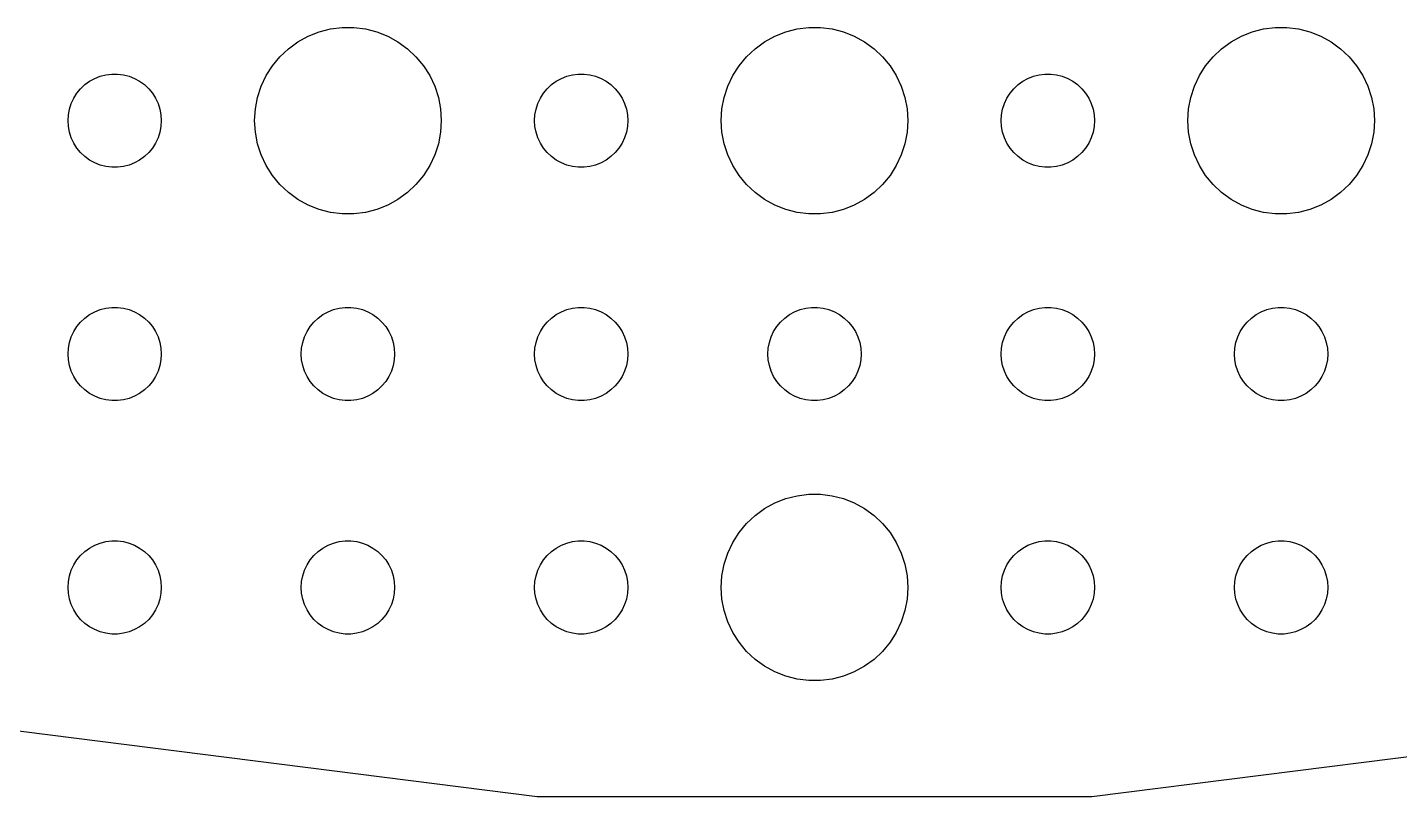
# Model space of a CAD drawing. Header units: metres. Extents: x -142 to 142, y -142 to 142.
# Drawn here: x -25.3 to 18.81, y -141.72 to -117.01 of the extents above; entities that cross this region are included whole.
import ezdxf

# ---------------------------------------------------------------- set-up
doc = ezdxf.new("R2010")
doc.units = ezdxf.units.M

msp = doc.modelspace()

# ---------------------------------------------------------------- linework, layer by layer
for p, q in [((-16.6075, -117.467), (-16.2773, -117.286)), ((-16.2773, -117.286), (-15.927, -117.147)), ((-15.927, -117.147), (-15.5621, -117.053)), ((-15.5621, -117.053), (-15.1884, -117.006)), ((-15.1884, -117.006), (-14.8116, -117.006)), ((-14.8116, -117.006), (-14.4379, -117.053)), ((-14.4379, -117.053), (-14.0729, -117.147)), ((-14.0729, -117.147), (-13.7227, -117.286)), ((-13.7227, -117.286), (-13.3925, -117.467)), ((-1.60747, -117.467), (-1.27733, -117.286)), ((-1.27733, -117.286), (-0.92705, -117.147)), ((-0.92705, -117.147), (-0.56213, -117.053)), ((-0.56213, -117.053), (-0.18837, -117.006)), ((-0.18837, -117.006), (0.18837, -117.006)), ((0.18837, -117.006), (0.56213, -117.053)), ((0.56213, -117.053), (0.92705, -117.147)), ((0.92705, -117.147), (1.27733, -117.286)), ((1.27733, -117.286), (1.60747, -117.467)), ((13.3925, -117.467), (13.7227, -117.286)), ((13.7227, -117.286), (14.0729, -117.147)), ((14.0729, -117.147), (14.4379, -117.053)), ((14.4379, -117.053), (14.8116, -117.006)), ((14.8116, -117.006), (15.1884, -117.006)), ((15.1884, -117.006), (15.5621, -117.053)), ((15.5621, -117.053), (15.927, -117.147)), ((15.927, -117.147), (16.2773, -117.286)), ((16.2773, -117.286), (16.6075, -117.467)), ((-17.1869, -117.946), (-16.9123, -117.688)), ((-16.9123, -117.688), (-16.6075, -117.467)), ((-13.3925, -117.467), (-13.0877, -117.688)), ((-13.0877, -117.688), (-12.8131, -117.946)), ((-2.1869, -117.946), (-1.91226, -117.688)), ((-1.91226, -117.688), (-1.60747, -117.467)), ((1.60747, -117.467), (1.91226, -117.688)), ((1.91226, -117.688), (2.1869, -117.946)), ((12.8131, -117.946), (13.0877, -117.688)), ((13.0877, -117.688), (13.3925, -117.467)), ((16.6075, -117.467), (16.9123, -117.688)), ((16.9123, -117.688), (17.1869, -117.946)), ((-17.427, -118.237), (-17.1869, -117.946)), ((-12.8131, -117.946), (-12.5729, -118.237)), ((-2.42705, -118.237), (-2.1869, -117.946)), ((2.1869, -117.946), (2.42705, -118.237)), ((12.5729, -118.237), (12.8131, -117.946)), ((17.1869, -117.946), (17.427, -118.237)), ((-23.3037, -118.734), (-23.1387, -118.643)), ((-23.1387, -118.643), (-22.9635, -118.573)), ((-22.9635, -118.573), (-22.7811, -118.527)), ((-22.7811, -118.527), (-22.5942, -118.503)), ((-22.5942, -118.503), (-22.4058, -118.503)), ((-22.4058, -118.503), (-22.2189, -118.527)), ((-22.2189, -118.527), (-22.0365, -118.573)), ((-22.0365, -118.573), (-21.8613, -118.643)), ((-21.8613, -118.643), (-21.6963, -118.734)), ((-17.7893, -118.896), (-17.6289, -118.555)), ((-17.6289, -118.555), (-17.427, -118.237)), ((-12.5729, -118.237), (-12.3711, -118.555)), ((-12.3711, -118.555), (-12.2107, -118.896)), ((-8.30373, -118.734), (-8.13866, -118.643)), ((-8.13866, -118.643), (-7.96352, -118.573)), ((-7.96352, -118.573), (-7.78107, -118.527)), ((-7.78107, -118.527), (-7.59418, -118.503)), ((-7.59418, -118.503), (-7.40581, -118.503)), ((-7.40581, -118.503), (-7.21892, -118.527)), ((-7.21892, -118.527), (-7.03647, -118.573)), ((-7.03647, -118.573), (-6.86133, -118.643)), ((-6.86133, -118.643), (-6.69626, -118.734)), ((-2.78932, -118.896), (-2.62891, -118.555)), ((-2.62891, -118.555), (-2.42705, -118.237)), ((2.42705, -118.237), (2.62891, -118.555)), ((2.62891, -118.555), (2.78932, -118.896)), ((6.69626, -118.734), (6.86133, -118.643)), ((6.86133, -118.643), (7.03647, -118.573)), ((7.03647, -118.573), (7.21892, -118.527)), ((7.21892, -118.527), (7.40581, -118.503)), ((7.40581, -118.503), (7.59418, -118.503)), ((7.59418, -118.503), (7.78107, -118.527)), ((7.78107, -118.527), (7.96352, -118.573)), ((7.96352, -118.573), (8.13866, -118.643)), ((8.13866, -118.643), (8.30373, -118.734)), ((12.2107, -118.896), (12.3711, -118.555)), ((12.3711, -118.555), (12.5729, -118.237)), ((17.427, -118.237), (17.6289, -118.555)), ((17.6289, -118.555), (17.7893, -118.896)), ((-23.7135, -119.118), (-23.5934, -118.973)), ((-23.5934, -118.973), (-23.4561, -118.844)), ((-23.4561, -118.844), (-23.3037, -118.734)), ((-21.6963, -118.734), (-21.5439, -118.844)), ((-21.5439, -118.844), (-21.4065, -118.973)), ((-21.4065, -118.973), (-21.2865, -119.118)), ((-17.9057, -119.254), (-17.7893, -118.896)), ((-12.2107, -118.896), (-12.0942, -119.254)), ((-8.71352, -119.118), (-8.59344, -118.973)), ((-8.59344, -118.973), (-8.45613, -118.844)), ((-8.45613, -118.844), (-8.30373, -118.734)), ((-6.69626, -118.734), (-6.54385, -118.844)), ((-6.54385, -118.844), (-6.40654, -118.973)), ((-6.40654, -118.973), (-6.28647, -119.118)), ((-2.90575, -119.254), (-2.78932, -118.896)), ((2.78932, -118.896), (2.90575, -119.254)), ((6.28647, -119.118), (6.40654, -118.973)), ((6.40654, -118.973), (6.54385, -118.844)), ((6.54385, -118.844), (6.69626, -118.734)), ((8.30373, -118.734), (8.45613, -118.844)), ((8.45613, -118.844), (8.59344, -118.973)), ((8.59344, -118.973), (8.71352, -119.118)), ((12.0942, -119.254), (12.2107, -118.896)), ((17.7893, -118.896), (17.9057, -119.254)), ((-23.9529, -119.627), (-23.8947, -119.448)), ((-23.8947, -119.448), (-23.8145, -119.277)), ((-23.8145, -119.277), (-23.7135, -119.118)), ((-21.2865, -119.118), (-21.1855, -119.277)), ((-21.1855, -119.277), (-21.1053, -119.448)), ((-21.1053, -119.448), (-21.0471, -119.627)), ((-17.9763, -119.624), (-17.9057, -119.254)), ((-12.0942, -119.254), (-12.0237, -119.624)), ((-8.95287, -119.627), (-8.89465, -119.448)), ((-8.89465, -119.448), (-8.81445, -119.277)), ((-8.81445, -119.277), (-8.71352, -119.118)), ((-6.28647, -119.118), (-6.18553, -119.277)), ((-6.18553, -119.277), (-6.10533, -119.448)), ((-6.10533, -119.448), (-6.04712, -119.627)), ((-2.97633, -119.624), (-2.90575, -119.254)), ((2.90575, -119.254), (2.97633, -119.624)), ((6.04712, -119.627), (6.10533, -119.448)), ((6.10533, -119.448), (6.18553, -119.277)), ((6.18553, -119.277), (6.28647, -119.118)), ((8.71352, -119.118), (8.81445, -119.277)), ((8.81445, -119.277), (8.89465, -119.448)), ((8.89465, -119.448), (8.95287, -119.627)), ((12.0237, -119.624), (12.0942, -119.254)), ((17.9057, -119.254), (17.9763, -119.624)), ((-24, -120), (-23.9882, -119.812)), ((-23.9882, -119.812), (-23.9529, -119.627)), ((-21.0471, -119.627), (-21.0118, -119.812)), ((-21.0118, -119.812), (-21, -120)), ((-18, -120), (-17.9763, -119.624)), ((-12.0237, -119.624), (-12, -120)), ((-9, -120), (-8.98816, -119.812)), ((-8.98816, -119.812), (-8.95287, -119.627)), ((-6.04712, -119.627), (-6.01183, -119.812)), ((-6.01183, -119.812), (-6, -120)), ((-3, -120), (-2.97633, -119.624)), ((2.97633, -119.624), (3, -120)), ((6, -120), (6.01183, -119.812)), ((6.01183, -119.812), (6.04712, -119.627)), ((8.95287, -119.627), (8.98816, -119.812)), ((8.98816, -119.812), (9, -120)), ((12, -120), (12.0237, -119.624)), ((17.9763, -119.624), (18, -120)), ((-23.9882, -120.188), (-24, -120)), ((-23.9529, -120.373), (-23.9882, -120.188)), ((-23.8947, -120.552), (-23.9529, -120.373)), ((-21.0471, -120.373), (-21.1053, -120.552)), ((-21.0118, -120.188), (-21.0471, -120.373)), ((-21, -120), (-21.0118, -120.188)), ((-17.9763, -120.376), (-18, -120)), ((-17.9057, -120.746), (-17.9763, -120.376)), ((-12.0237, -120.376), (-12.0942, -120.746)), ((-12, -120), (-12.0237, -120.376)), ((-8.98816, -120.188), (-9, -120)), ((-8.95287, -120.373), (-8.98816, -120.188)), ((-8.89465, -120.552), (-8.95287, -120.373)), ((-6.04712, -120.373), (-6.10533, -120.552)), ((-6.01183, -120.188), (-6.04712, -120.373)), ((-6, -120), (-6.01183, -120.188)), ((-2.97633, -120.376), (-3, -120)), ((-2.90575, -120.746), (-2.97633, -120.376)), ((2.97633, -120.376), (2.90575, -120.746)), ((3, -120), (2.97633, -120.376)), ((6.01183, -120.188), (6, -120)), ((6.04712, -120.373), (6.01183, -120.188)), ((6.10533, -120.552), (6.04712, -120.373)), ((8.95287, -120.373), (8.89465, -120.552)), ((8.98816, -120.188), (8.95287, -120.373)), ((9, -120), (8.98816, -120.188)), ((12.0237, -120.376), (12, -120)), ((12.0942, -120.746), (12.0237, -120.376)), ((17.9763, -120.376), (17.9057, -120.746)), ((18, -120), (17.9763, -120.376)), ((-23.8145, -120.723), (-23.8947, -120.552)), ((-23.7135, -120.882), (-23.8145, -120.723)), ((-21.1855, -120.723), (-21.2865, -120.882)), ((-21.1053, -120.552), (-21.1855, -120.723)), ((-17.7893, -121.104), (-17.9057, -120.746)), ((-12.0942, -120.746), (-12.2107, -121.104)), ((-8.81445, -120.723), (-8.89465, -120.552)), ((-8.71352, -120.882), (-8.81445, -120.723)), ((-6.18553, -120.723), (-6.28647, -120.882)), ((-6.10533, -120.552), (-6.18553, -120.723)), ((-2.78932, -121.104), (-2.90575, -120.746)), ((2.90575, -120.746), (2.78932, -121.104)), ((6.18553, -120.723), (6.10533, -120.552)), ((6.28647, -120.882), (6.18553, -120.723)), ((8.81445, -120.723), (8.71352, -120.882)), ((8.89465, -120.552), (8.81445, -120.723)), ((12.2107, -121.104), (12.0942, -120.746)), ((17.9057, -120.746), (17.7893, -121.104)), ((-23.5934, -121.027), (-23.7135, -120.882)), ((-23.4561, -121.156), (-23.5934, -121.027)), ((-23.3037, -121.266), (-23.4561, -121.156)), ((-23.1387, -121.357), (-23.3037, -121.266)), ((-21.6963, -121.266), (-21.8613, -121.357)), ((-21.5439, -121.156), (-21.6963, -121.266)), ((-21.4065, -121.027), (-21.5439, -121.156)), ((-21.2865, -120.882), (-21.4065, -121.027)), ((-17.6289, -121.445), (-17.7893, -121.104)), ((-12.2107, -121.104), (-12.3711, -121.445)), ((-8.59344, -121.027), (-8.71352, -120.882)), ((-8.45613, -121.156), (-8.59344, -121.027)), ((-8.30373, -121.266), (-8.45613, -121.156)), ((-8.13866, -121.357), (-8.30373, -121.266)), ((-6.69626, -121.266), (-6.86133, -121.357)), ((-6.54385, -121.156), (-6.69626, -121.266)), ((-6.40654, -121.027), (-6.54385, -121.156)), ((-6.28647, -120.882), (-6.40654, -121.027)), ((-2.62891, -121.445), (-2.78932, -121.104)), ((2.78932, -121.104), (2.62891, -121.445)), ((6.40654, -121.027), (6.28647, -120.882)), ((6.54385, -121.156), (6.40654, -121.027)), ((6.69626, -121.266), (6.54385, -121.156)), ((6.86133, -121.357), (6.69626, -121.266)), ((8.30373, -121.266), (8.13866, -121.357)), ((8.45613, -121.156), (8.30373, -121.266)), ((8.59344, -121.027), (8.45613, -121.156)), ((8.71352, -120.882), (8.59344, -121.027)), ((12.3711, -121.445), (12.2107, -121.104)), ((17.7893, -121.104), (17.6289, -121.445)), ((-22.9635, -121.427), (-23.1387, -121.357)), ((-22.7811, -121.473), (-22.9635, -121.427)), ((-22.5942, -121.497), (-22.7811, -121.473)), ((-22.4058, -121.497), (-22.5942, -121.497)), ((-22.2189, -121.473), (-22.4058, -121.497)), ((-22.0365, -121.427), (-22.2189, -121.473)), ((-21.8613, -121.357), (-22.0365, -121.427)), ((-17.427, -121.763), (-17.6289, -121.445)), ((-12.3711, -121.445), (-12.5729, -121.763)), ((-7.96352, -121.427), (-8.13866, -121.357)), ((-7.78107, -121.473), (-7.96352, -121.427)), ((-7.59418, -121.497), (-7.78107, -121.473)), ((-7.40581, -121.497), (-7.59418, -121.497)), ((-7.21892, -121.473), (-7.40581, -121.497)), ((-7.03647, -121.427), (-7.21892, -121.473)), ((-6.86133, -121.357), (-7.03647, -121.427)), ((-2.42705, -121.763), (-2.62891, -121.445)), ((2.62891, -121.445), (2.42705, -121.763)), ((7.03647, -121.427), (6.86133, -121.357)), ((7.21892, -121.473), (7.03647, -121.427)), ((7.40581, -121.497), (7.21892, -121.473)), ((7.59418, -121.497), (7.40581, -121.497)), ((7.78107, -121.473), (7.59418, -121.497)), ((7.96352, -121.427), (7.78107, -121.473)), ((8.13866, -121.357), (7.96352, -121.427)), ((12.5729, -121.763), (12.3711, -121.445)), ((17.6289, -121.445), (17.427, -121.763)), ((-17.1869, -122.054), (-17.427, -121.763)), ((-16.9123, -122.312), (-17.1869, -122.054)), ((-12.8131, -122.054), (-13.0877, -122.312)), ((-12.5729, -121.763), (-12.8131, -122.054)), ((-2.1869, -122.054), (-2.42705, -121.763)), ((-1.91226, -122.312), (-2.1869, -122.054)), ((2.1869, -122.054), (1.91226, -122.312)), ((2.42705, -121.763), (2.1869, -122.054)), ((12.8131, -122.054), (12.5729, -121.763)), ((13.0877, -122.312), (12.8131, -122.054)), ((17.1869, -122.054), (16.9123, -122.312)), ((17.427, -121.763), (17.1869, -122.054)), ((-16.6075, -122.533), (-16.9123, -122.312)), ((-16.2773, -122.714), (-16.6075, -122.533)), ((-13.3925, -122.533), (-13.7227, -122.714)), ((-13.0877, -122.312), (-13.3925, -122.533)), ((-1.60747, -122.533), (-1.91226, -122.312)), ((-1.27733, -122.714), (-1.60747, -122.533)), ((1.60747, -122.533), (1.27733, -122.714)), ((1.91226, -122.312), (1.60747, -122.533)), ((13.3925, -122.533), (13.0877, -122.312)), ((13.7227, -122.714), (13.3925, -122.533)), ((16.6075, -122.533), (16.2773, -122.714)), ((16.9123, -122.312), (16.6075, -122.533)), ((-15.927, -122.853), (-16.2773, -122.714)), ((-15.5621, -122.947), (-15.927, -122.853)), ((-15.1884, -122.994), (-15.5621, -122.947)), ((-14.8116, -122.994), (-15.1884, -122.994)), ((-14.4379, -122.947), (-14.8116, -122.994)), ((-14.0729, -122.853), (-14.4379, -122.947)), ((-13.7227, -122.714), (-14.0729, -122.853)), ((-0.92705, -122.853), (-1.27733, -122.714)), ((-0.56213, -122.947), (-0.92705, -122.853)), ((-0.18837, -122.994), (-0.56213, -122.947)), ((0.18837, -122.994), (-0.18837, -122.994)), ((0.56213, -122.947), (0.18837, -122.994)), ((0.92705, -122.853), (0.56213, -122.947)), ((1.27733, -122.714), (0.92705, -122.853)), ((14.0729, -122.853), (13.7227, -122.714)), ((14.4379, -122.947), (14.0729, -122.853)), ((14.8116, -122.994), (14.4379, -122.947)), ((15.1884, -122.994), (14.8116, -122.994)), ((15.5621, -122.947), (15.1884, -122.994)), ((15.927, -122.853), (15.5621, -122.947)), ((16.2773, -122.714), (15.927, -122.853)), ((-23.3037, -126.234), (-23.1387, -126.143)), ((-23.1387, -126.143), (-22.9635, -126.073)), ((-22.9635, -126.073), (-22.7811, -126.027)), ((-22.7811, -126.027), (-22.5942, -126.003)), ((-22.5942, -126.003), (-22.4058, -126.003)), ((-22.4058, -126.003), (-22.2189, -126.027)), ((-22.2189, -126.027), (-22.0365, -126.073)), ((-22.0365, -126.073), (-21.8613, -126.143)), ((-21.8613, -126.143), (-21.6963, -126.234)), ((-15.8037, -126.234), (-15.6387, -126.143)), ((-15.6387, -126.143), (-15.4635, -126.073)), ((-15.4635, -126.073), (-15.2811, -126.027)), ((-15.2811, -126.027), (-15.0942, -126.003)), ((-15.0942, -126.003), (-14.9058, -126.003)), ((-14.9058, -126.003), (-14.7189, -126.027)), ((-14.7189, -126.027), (-14.5365, -126.073)), ((-14.5365, -126.073), (-14.3613, -126.143)), ((-14.3613, -126.143), (-14.1963, -126.234)), ((-8.30373, -126.234), (-8.13866, -126.143)), ((-8.13866, -126.143), (-7.96352, -126.073)), ((-7.96352, -126.073), (-7.78107, -126.027)), ((-7.78107, -126.027), (-7.59418, -126.003)), ((-7.59418, -126.003), (-7.40581, -126.003)), ((-7.40581, -126.003), (-7.21892, -126.027)), ((-7.21892, -126.027), (-7.03647, -126.073)), ((-7.03647, -126.073), (-6.86133, -126.143)), ((-6.86133, -126.143), (-6.69626, -126.234)), ((-0.80373, -126.234), (-0.63866, -126.143)), ((-0.63866, -126.143), (-0.46352, -126.073)), ((-0.46352, -126.073), (-0.28107, -126.027)), ((-0.28107, -126.027), (-0.09418, -126.003)), ((-0.09418, -126.003), (0.09418, -126.003)), ((0.09418, -126.003), (0.28107, -126.027)), ((0.28107, -126.027), (0.46352, -126.073)), ((0.46352, -126.073), (0.63866, -126.143)), ((0.63866, -126.143), (0.80373, -126.234)), ((6.69626, -126.234), (6.86133, -126.143)), ((6.86133, -126.143), (7.03647, -126.073)), ((7.03647, -126.073), (7.21892, -126.027)), ((7.21892, -126.027), (7.40581, -126.003)), ((7.40581, -126.003), (7.59418, -126.003)), ((7.59418, -126.003), (7.78107, -126.027)), ((7.78107, -126.027), (7.96352, -126.073)), ((7.96352, -126.073), (8.13866, -126.143)), ((8.13866, -126.143), (8.30373, -126.234)), ((14.1963, -126.234), (14.3613, -126.143)), ((14.3613, -126.143), (14.5365, -126.073)), ((14.5365, -126.073), (14.7189, -126.027)), ((14.7189, -126.027), (14.9058, -126.003)), ((14.9058, -126.003), (15.0942, -126.003)), ((15.0942, -126.003), (15.2811, -126.027)), ((15.2811, -126.027), (15.4635, -126.073)), ((15.4635, -126.073), (15.6387, -126.143)), ((15.6387, -126.143), (15.8037, -126.234)), ((-23.7135, -126.618), (-23.5934, -126.473)), ((-23.5934, -126.473), (-23.4561, -126.344)), ((-23.4561, -126.344), (-23.3037, -126.234)), ((-21.6963, -126.234), (-21.5439, -126.344)), ((-21.5439, -126.344), (-21.4065, -126.473)), ((-21.4065, -126.473), (-21.2865, -126.618)), ((-16.2135, -126.618), (-16.0934, -126.473)), ((-16.0934, -126.473), (-15.9561, -126.344)), ((-15.9561, -126.344), (-15.8037, -126.234)), ((-14.1963, -126.234), (-14.0439, -126.344)), ((-14.0439, -126.344), (-13.9065, -126.473)), ((-13.9065, -126.473), (-13.7865, -126.618)), ((-8.71352, -126.618), (-8.59344, -126.473)), ((-8.59344, -126.473), (-8.45613, -126.344)), ((-8.45613, -126.344), (-8.30373, -126.234)), ((-6.69626, -126.234), (-6.54385, -126.344)), ((-6.54385, -126.344), (-6.40654, -126.473)), ((-6.40654, -126.473), (-6.28647, -126.618)), ((-1.21352, -126.618), (-1.09344, -126.473)), ((-1.09344, -126.473), (-0.95613, -126.344)), ((-0.95613, -126.344), (-0.80373, -126.234)), ((0.80373, -126.234), (0.95613, -126.344)), ((0.95613, -126.344), (1.09344, -126.473)), ((1.09344, -126.473), (1.21352, -126.618)), ((6.28647, -126.618), (6.40654, -126.473)), ((6.40654, -126.473), (6.54385, -126.344)), ((6.54385, -126.344), (6.69626, -126.234)), ((8.30373, -126.234), (8.45613, -126.344)), ((8.45613, -126.344), (8.59344, -126.473)), ((8.59344, -126.473), (8.71352, -126.618)), ((13.7865, -126.618), (13.9065, -126.473)), ((13.9065, -126.473), (14.0439, -126.344)), ((14.0439, -126.344), (14.1963, -126.234)), ((15.8037, -126.234), (15.9561, -126.344)), ((15.9561, -126.344), (16.0934, -126.473)), ((16.0934, -126.473), (16.2135, -126.618)), ((-23.9529, -127.127), (-23.8947, -126.948)), ((-23.8947, -126.948), (-23.8145, -126.777)), ((-23.8145, -126.777), (-23.7135, -126.618)), ((-21.2865, -126.618), (-21.1855, -126.777)), ((-21.1855, -126.777), (-21.1053, -126.948)), ((-21.1053, -126.948), (-21.0471, -127.127)), ((-16.4529, -127.127), (-16.3947, -126.948)), ((-16.3947, -126.948), (-16.3145, -126.777)), ((-16.3145, -126.777), (-16.2135, -126.618)), ((-13.7865, -126.618), (-13.6855, -126.777)), ((-13.6855, -126.777), (-13.6053, -126.948)), ((-13.6053, -126.948), (-13.5471, -127.127)), ((-8.95287, -127.127), (-8.89465, -126.948)), ((-8.89465, -126.948), (-8.81445, -126.777)), ((-8.81445, -126.777), (-8.71352, -126.618)), ((-6.28647, -126.618), (-6.18553, -126.777)), ((-6.18553, -126.777), (-6.10533, -126.948)), ((-6.10533, -126.948), (-6.04712, -127.127)), ((-1.45287, -127.127), (-1.39465, -126.948)), ((-1.39465, -126.948), (-1.31445, -126.777)), ((-1.31445, -126.777), (-1.21352, -126.618)), ((1.21352, -126.618), (1.31445, -126.777)), ((1.31445, -126.777), (1.39465, -126.948)), ((1.39465, -126.948), (1.45287, -127.127)), ((6.04712, -127.127), (6.10533, -126.948)), ((6.10533, -126.948), (6.18553, -126.777)), ((6.18553, -126.777), (6.28647, -126.618)), ((8.71352, -126.618), (8.81445, -126.777)), ((8.81445, -126.777), (8.89465, -126.948)), ((8.89465, -126.948), (8.95287, -127.127)), ((13.5471, -127.127), (13.6053, -126.948)), ((13.6053, -126.948), (13.6855, -126.777)), ((13.6855, -126.777), (13.7865, -126.618)), ((16.2135, -126.618), (16.3145, -126.777)), ((16.3145, -126.777), (16.3947, -126.948)), ((16.3947, -126.948), (16.4529, -127.127)), ((-24, -127.5), (-23.9882, -127.312)), ((-23.9882, -127.312), (-23.9529, -127.127)), ((-21.0471, -127.127), (-21.0118, -127.312)), ((-21.0118, -127.312), (-21, -127.5)), ((-16.5, -127.5), (-16.4882, -127.312)), ((-16.4882, -127.312), (-16.4529, -127.127)), ((-13.5471, -127.127), (-13.5118, -127.312)), ((-13.5118, -127.312), (-13.5, -127.5)), ((-9, -127.5), (-8.98816, -127.312)), ((-8.98816, -127.312), (-8.95287, -127.127)), ((-6.04712, -127.127), (-6.01183, -127.312)), ((-6.01183, -127.312), (-6, -127.5)), ((-1.5, -127.5), (-1.48816, -127.312)), ((-1.48816, -127.312), (-1.45287, -127.127)), ((1.45287, -127.127), (1.48816, -127.312)), ((1.48816, -127.312), (1.5, -127.5)), ((6, -127.5), (6.01183, -127.312)), ((6.01183, -127.312), (6.04712, -127.127)), ((8.95287, -127.127), (8.98816, -127.312)), ((8.98816, -127.312), (9, -127.5)), ((13.5, -127.5), (13.5118, -127.312)), ((13.5118, -127.312), (13.5471, -127.127)), ((16.4529, -127.127), (16.4882, -127.312)), ((16.4882, -127.312), (16.5, -127.5)), ((-23.9882, -127.688), (-24, -127.5)), ((-23.9529, -127.873), (-23.9882, -127.688)), ((-23.8947, -128.052), (-23.9529, -127.873)), ((-21.0471, -127.873), (-21.1053, -128.052)), ((-21.0118, -127.688), (-21.0471, -127.873)), ((-21, -127.5), (-21.0118, -127.688)), ((-16.4882, -127.688), (-16.5, -127.5)), ((-16.4529, -127.873), (-16.4882, -127.688)), ((-16.3947, -128.052), (-16.4529, -127.873)), ((-13.5471, -127.873), (-13.6053, -128.052)), ((-13.5118, -127.688), (-13.5471, -127.873)), ((-13.5, -127.5), (-13.5118, -127.688)), ((-8.98816, -127.688), (-9, -127.5)), ((-8.95287, -127.873), (-8.98816, -127.688)), ((-8.89465, -128.052), (-8.95287, -127.873)), ((-6.04712, -127.873), (-6.10533, -128.052)), ((-6.01183, -127.688), (-6.04712, -127.873)), ((-6, -127.5), (-6.01183, -127.688)), ((-1.48816, -127.688), (-1.5, -127.5)), ((-1.45287, -127.873), (-1.48816, -127.688)), ((-1.39465, -128.052), (-1.45287, -127.873)), ((1.45287, -127.873), (1.39465, -128.052)), ((1.48816, -127.688), (1.45287, -127.873)), ((1.5, -127.5), (1.48816, -127.688)), ((6.01183, -127.688), (6, -127.5)), ((6.04712, -127.873), (6.01183, -127.688)), ((6.10533, -128.052), (6.04712, -127.873)), ((8.95287, -127.873), (8.89465, -128.052)), ((8.98816, -127.688), (8.95287, -127.873)), ((9, -127.5), (8.98816, -127.688)), ((13.5118, -127.688), (13.5, -127.5)), ((13.5471, -127.873), (13.5118, -127.688)), ((13.6053, -128.052), (13.5471, -127.873)), ((16.4529, -127.873), (16.3947, -128.052)), ((16.4882, -127.688), (16.4529, -127.873)), ((16.5, -127.5), (16.4882, -127.688)), ((-23.8145, -128.223), (-23.8947, -128.052)), ((-23.7135, -128.382), (-23.8145, -128.223)), ((-21.1855, -128.223), (-21.2865, -128.382)), ((-21.1053, -128.052), (-21.1855, -128.223)), ((-16.3145, -128.223), (-16.3947, -128.052)), ((-16.2135, -128.382), (-16.3145, -128.223)), ((-13.6855, -128.223), (-13.7865, -128.382)), ((-13.6053, -128.052), (-13.6855, -128.223)), ((-8.81445, -128.223), (-8.89465, -128.052)), ((-8.71352, -128.382), (-8.81445, -128.223)), ((-6.18553, -128.223), (-6.28647, -128.382)), ((-6.10533, -128.052), (-6.18553, -128.223)), ((-1.31445, -128.223), (-1.39465, -128.052)), ((-1.21352, -128.382), (-1.31445, -128.223)), ((1.31445, -128.223), (1.21352, -128.382)), ((1.39465, -128.052), (1.31445, -128.223)), ((6.18553, -128.223), (6.10533, -128.052)), ((6.28647, -128.382), (6.18553, -128.223)), ((8.81445, -128.223), (8.71352, -128.382)), ((8.89465, -128.052), (8.81445, -128.223)), ((13.6855, -128.223), (13.6053, -128.052)), ((13.7865, -128.382), (13.6855, -128.223)), ((16.3145, -128.223), (16.2135, -128.382)), ((16.3947, -128.052), (16.3145, -128.223)), ((-23.5934, -128.527), (-23.7135, -128.382)), ((-23.4561, -128.656), (-23.5934, -128.527)), ((-23.3037, -128.766), (-23.4561, -128.656)), ((-23.1387, -128.857), (-23.3037, -128.766)), ((-21.6963, -128.766), (-21.8613, -128.857)), ((-21.5439, -128.656), (-21.6963, -128.766)), ((-21.4065, -128.527), (-21.5439, -128.656)), ((-21.2865, -128.382), (-21.4065, -128.527)), ((-16.0934, -128.527), (-16.2135, -128.382)), ((-15.9561, -128.656), (-16.0934, -128.527)), ((-15.8037, -128.766), (-15.9561, -128.656)), ((-15.6387, -128.857), (-15.8037, -128.766)), ((-14.1963, -128.766), (-14.3613, -128.857)), ((-14.0439, -128.656), (-14.1963, -128.766)), ((-13.9065, -128.527), (-14.0439, -128.656)), ((-13.7865, -128.382), (-13.9065, -128.527)), ((-8.59344, -128.527), (-8.71352, -128.382)), ((-8.45613, -128.656), (-8.59344, -128.527)), ((-8.30373, -128.766), (-8.45613, -128.656)), ((-8.13866, -128.857), (-8.30373, -128.766)), ((-6.69626, -128.766), (-6.86133, -128.857)), ((-6.54385, -128.656), (-6.69626, -128.766)), ((-6.40654, -128.527), (-6.54385, -128.656)), ((-6.28647, -128.382), (-6.40654, -128.527)), ((-1.09344, -128.527), (-1.21352, -128.382)), ((-0.95613, -128.656), (-1.09344, -128.527)), ((-0.80373, -128.766), (-0.95613, -128.656)), ((-0.63866, -128.857), (-0.80373, -128.766)), ((0.80373, -128.766), (0.63866, -128.857)), ((0.95613, -128.656), (0.80373, -128.766)), ((1.09344, -128.527), (0.95613, -128.656)), ((1.21352, -128.382), (1.09344, -128.527)), ((6.40654, -128.527), (6.28647, -128.382)), ((6.54385, -128.656), (6.40654, -128.527)), ((6.69626, -128.766), (6.54385, -128.656)), ((6.86133, -128.857), (6.69626, -128.766)), ((8.30373, -128.766), (8.13866, -128.857)), ((8.45613, -128.656), (8.30373, -128.766)), ((8.59344, -128.527), (8.45613, -128.656)), ((8.71352, -128.382), (8.59344, -128.527)), ((13.9065, -128.527), (13.7865, -128.382)), ((14.0439, -128.656), (13.9065, -128.527)), ((14.1963, -128.766), (14.0439, -128.656)), ((14.3613, -128.857), (14.1963, -128.766)), ((15.8037, -128.766), (15.6387, -128.857)), ((15.9561, -128.656), (15.8037, -128.766)), ((16.0934, -128.527), (15.9561, -128.656)), ((16.2135, -128.382), (16.0934, -128.527)), ((-22.9635, -128.927), (-23.1387, -128.857)), ((-22.7811, -128.973), (-22.9635, -128.927)), ((-22.5942, -128.997), (-22.7811, -128.973)), ((-22.4058, -128.997), (-22.5942, -128.997)), ((-22.2189, -128.973), (-22.4058, -128.997)), ((-22.0365, -128.927), (-22.2189, -128.973)), ((-21.8613, -128.857), (-22.0365, -128.927)), ((-15.4635, -128.927), (-15.6387, -128.857)), ((-15.2811, -128.973), (-15.4635, -128.927)), ((-15.0942, -128.997), (-15.2811, -128.973)), ((-14.9058, -128.997), (-15.0942, -128.997)), ((-14.7189, -128.973), (-14.9058, -128.997)), ((-14.5365, -128.927), (-14.7189, -128.973)), ((-14.3613, -128.857), (-14.5365, -128.927)), ((-7.96352, -128.927), (-8.13866, -128.857)), ((-7.78107, -128.973), (-7.96352, -128.927)), ((-7.59418, -128.997), (-7.78107, -128.973)), ((-7.40581, -128.997), (-7.59418, -128.997)), ((-7.21892, -128.973), (-7.40581, -128.997)), ((-7.03647, -128.927), (-7.21892, -128.973)), ((-6.86133, -128.857), (-7.03647, -128.927)), ((-0.46352, -128.927), (-0.63866, -128.857)), ((-0.28107, -128.973), (-0.46352, -128.927)), ((-0.09418, -128.997), (-0.28107, -128.973)), ((0.09418, -128.997), (-0.09418, -128.997)), ((0.28107, -128.973), (0.09418, -128.997)), ((0.46352, -128.927), (0.28107, -128.973)), ((0.63866, -128.857), (0.46352, -128.927)), ((7.03647, -128.927), (6.86133, -128.857)), ((7.21892, -128.973), (7.03647, -128.927)), ((7.40581, -128.997), (7.21892, -128.973)), ((7.59418, -128.997), (7.40581, -128.997)), ((7.78107, -128.973), (7.59418, -128.997)), ((7.96352, -128.927), (7.78107, -128.973)), ((8.13866, -128.857), (7.96352, -128.927)), ((14.5365, -128.927), (14.3613, -128.857)), ((14.7189, -128.973), (14.5365, -128.927)), ((14.9058, -128.997), (14.7189, -128.973)), ((15.0942, -128.997), (14.9058, -128.997)), ((15.2811, -128.973), (15.0942, -128.997)), ((15.4635, -128.927), (15.2811, -128.973)), ((15.6387, -128.857), (15.4635, -128.927)), ((-1.60747, -132.467), (-1.27733, -132.286)), ((-1.27733, -132.286), (-0.92705, -132.147)), ((-0.92705, -132.147), (-0.56213, -132.053)), ((-0.56213, -132.053), (-0.18837, -132.006)), ((-0.18837, -132.006), (0.18837, -132.006)), ((0.18837, -132.006), (0.56213, -132.053)), ((0.56213, -132.053), (0.92705, -132.147)), ((0.92705, -132.147), (1.27733, -132.286)), ((1.27733, -132.286), (1.60747, -132.467)), ((-2.1869, -132.946), (-1.91226, -132.688)), ((-1.91226, -132.688), (-1.60747, -132.467)), ((1.60747, -132.467), (1.91226, -132.688)), ((1.91226, -132.688), (2.1869, -132.946)), ((-2.42705, -133.237), (-2.1869, -132.946)), ((2.1869, -132.946), (2.42705, -133.237)), ((-23.3037, -133.734), (-23.1387, -133.643)), ((-23.1387, -133.643), (-22.9635, -133.573)), ((-22.9635, -133.573), (-22.7811, -133.527)), ((-22.7811, -133.527), (-22.5942, -133.503)), ((-22.5942, -133.503), (-22.4058, -133.503)), ((-22.4058, -133.503), (-22.2189, -133.527)), ((-22.2189, -133.527), (-22.0365, -133.573)), ((-22.0365, -133.573), (-21.8613, -133.643)), ((-21.8613, -133.643), (-21.6963, -133.734)), ((-15.8037, -133.734), (-15.6387, -133.643)), ((-15.6387, -133.643), (-15.4635, -133.573)), ((-15.4635, -133.573), (-15.2811, -133.527)), ((-15.2811, -133.527), (-15.0942, -133.503)), ((-15.0942, -133.503), (-14.9058, -133.503)), ((-14.9058, -133.503), (-14.7189, -133.527)), ((-14.7189, -133.527), (-14.5365, -133.573)), ((-14.5365, -133.573), (-14.3613, -133.643)), ((-14.3613, -133.643), (-14.1963, -133.734)), ((-8.30373, -133.734), (-8.13866, -133.643)), ((-8.13866, -133.643), (-7.96352, -133.573)), ((-7.96352, -133.573), (-7.78107, -133.527)), ((-7.78107, -133.527), (-7.59418, -133.503)), ((-7.59418, -133.503), (-7.40581, -133.503)), ((-7.40581, -133.503), (-7.21892, -133.527)), ((-7.21892, -133.527), (-7.03647, -133.573)), ((-7.03647, -133.573), (-6.86133, -133.643)), ((-6.86133, -133.643), (-6.69626, -133.734)), ((-2.78932, -133.896), (-2.62891, -133.555)), ((-2.62891, -133.555), (-2.42705, -133.237)), ((2.42705, -133.237), (2.62891, -133.555)), ((2.62891, -133.555), (2.78932, -133.896)), ((6.69626, -133.734), (6.86133, -133.643)), ((6.86133, -133.643), (7.03647, -133.573)), ((7.03647, -133.573), (7.21892, -133.527)), ((7.21892, -133.527), (7.40581, -133.503)), ((7.40581, -133.503), (7.59418, -133.503)), ((7.59418, -133.503), (7.78107, -133.527)), ((7.78107, -133.527), (7.96352, -133.573)), ((7.96352, -133.573), (8.13866, -133.643)), ((8.13866, -133.643), (8.30373, -133.734)), ((14.1963, -133.734), (14.3613, -133.643)), ((14.3613, -133.643), (14.5365, -133.573)), ((14.5365, -133.573), (14.7189, -133.527)), ((14.7189, -133.527), (14.9058, -133.503)), ((14.9058, -133.503), (15.0942, -133.503)), ((15.0942, -133.503), (15.2811, -133.527)), ((15.2811, -133.527), (15.4635, -133.573)), ((15.4635, -133.573), (15.6387, -133.643)), ((15.6387, -133.643), (15.8037, -133.734)), ((-23.7135, -134.118), (-23.5934, -133.973)), ((-23.5934, -133.973), (-23.4561, -133.844)), ((-23.4561, -133.844), (-23.3037, -133.734)), ((-21.6963, -133.734), (-21.5439, -133.844)), ((-21.5439, -133.844), (-21.4065, -133.973)), ((-21.4065, -133.973), (-21.2865, -134.118)), ((-16.2135, -134.118), (-16.0934, -133.973)), ((-16.0934, -133.973), (-15.9561, -133.844)), ((-15.9561, -133.844), (-15.8037, -133.734)), ((-14.1963, -133.734), (-14.0439, -133.844)), ((-14.0439, -133.844), (-13.9065, -133.973)), ((-13.9065, -133.973), (-13.7865, -134.118)), ((-8.71352, -134.118), (-8.59344, -133.973)), ((-8.59344, -133.973), (-8.45613, -133.844)), ((-8.45613, -133.844), (-8.30373, -133.734)), ((-6.69626, -133.734), (-6.54385, -133.844)), ((-6.54385, -133.844), (-6.40654, -133.973)), ((-6.40654, -133.973), (-6.28647, -134.118)), ((-2.90575, -134.254), (-2.78932, -133.896)), ((2.78932, -133.896), (2.90575, -134.254)), ((6.28647, -134.118), (6.40654, -133.973)), ((6.40654, -133.973), (6.54385, -133.844)), ((6.54385, -133.844), (6.69626, -133.734)), ((8.30373, -133.734), (8.45613, -133.844)), ((8.45613, -133.844), (8.59344, -133.973)), ((8.59344, -133.973), (8.71352, -134.118)), ((13.7865, -134.118), (13.9065, -133.973)), ((13.9065, -133.973), (14.0439, -133.844)), ((14.0439, -133.844), (14.1963, -133.734)), ((15.8037, -133.734), (15.9561, -133.844)), ((15.9561, -133.844), (16.0934, -133.973)), ((16.0934, -133.973), (16.2135, -134.118)), ((-23.9529, -134.627), (-23.8947, -134.448)), ((-23.8947, -134.448), (-23.8145, -134.277)), ((-23.8145, -134.277), (-23.7135, -134.118)), ((-21.2865, -134.118), (-21.1855, -134.277)), ((-21.1855, -134.277), (-21.1053, -134.448)), ((-21.1053, -134.448), (-21.0471, -134.627)), ((-16.4529, -134.627), (-16.3947, -134.448)), ((-16.3947, -134.448), (-16.3145, -134.277)), ((-16.3145, -134.277), (-16.2135, -134.118)), ((-13.7865, -134.118), (-13.6855, -134.277)), ((-13.6855, -134.277), (-13.6053, -134.448)), ((-13.6053, -134.448), (-13.5471, -134.627)), ((-8.95287, -134.627), (-8.89465, -134.448)), ((-8.89465, -134.448), (-8.81445, -134.277)), ((-8.81445, -134.277), (-8.71352, -134.118)), ((-6.28647, -134.118), (-6.18553, -134.277)), ((-6.18553, -134.277), (-6.10533, -134.448)), ((-6.10533, -134.448), (-6.04712, -134.627)), ((-2.97633, -134.624), (-2.90575, -134.254)), ((2.90575, -134.254), (2.97633, -134.624)), ((6.04712, -134.627), (6.10533, -134.448)), ((6.10533, -134.448), (6.18553, -134.277)), ((6.18553, -134.277), (6.28647, -134.118)), ((8.71352, -134.118), (8.81445, -134.277)), ((8.81445, -134.277), (8.89465, -134.448)), ((8.89465, -134.448), (8.95287, -134.627)), ((13.5471, -134.627), (13.6053, -134.448)), ((13.6053, -134.448), (13.6855, -134.277)), ((13.6855, -134.277), (13.7865, -134.118)), ((16.2135, -134.118), (16.3145, -134.277)), ((16.3145, -134.277), (16.3947, -134.448)), ((16.3947, -134.448), (16.4529, -134.627)), ((-24, -135), (-23.9882, -134.812)), ((-23.9882, -134.812), (-23.9529, -134.627)), ((-21.0471, -134.627), (-21.0118, -134.812)), ((-21.0118, -134.812), (-21, -135)), ((-16.5, -135), (-16.4882, -134.812)), ((-16.4882, -134.812), (-16.4529, -134.627)), ((-13.5471, -134.627), (-13.5118, -134.812)), ((-13.5118, -134.812), (-13.5, -135)), ((-9, -135), (-8.98816, -134.812)), ((-8.98816, -134.812), (-8.95287, -134.627)), ((-6.04712, -134.627), (-6.01183, -134.812)), ((-6.01183, -134.812), (-6, -135)), ((-3, -135), (-2.97633, -134.624)), ((2.97633, -134.624), (3, -135)), ((6, -135), (6.01183, -134.812)), ((6.01183, -134.812), (6.04712, -134.627)), ((8.95287, -134.627), (8.98816, -134.812)), ((8.98816, -134.812), (9, -135)), ((13.5, -135), (13.5118, -134.812)), ((13.5118, -134.812), (13.5471, -134.627)), ((16.4529, -134.627), (16.4882, -134.812)), ((16.4882, -134.812), (16.5, -135)), ((-23.9882, -135.188), (-24, -135)), ((-23.9529, -135.373), (-23.9882, -135.188)), ((-23.8947, -135.552), (-23.9529, -135.373)), ((-21.0471, -135.373), (-21.1053, -135.552)), ((-21.0118, -135.188), (-21.0471, -135.373)), ((-21, -135), (-21.0118, -135.188)), ((-16.4882, -135.188), (-16.5, -135)), ((-16.4529, -135.373), (-16.4882, -135.188)), ((-16.3947, -135.552), (-16.4529, -135.373)), ((-13.5471, -135.373), (-13.6053, -135.552)), ((-13.5118, -135.188), (-13.5471, -135.373)), ((-13.5, -135), (-13.5118, -135.188)), ((-8.98816, -135.188), (-9, -135)), ((-8.95287, -135.373), (-8.98816, -135.188)), ((-8.89465, -135.552), (-8.95287, -135.373)), ((-6.04712, -135.373), (-6.10533, -135.552)), ((-6.01183, -135.188), (-6.04712, -135.373)), ((-6, -135), (-6.01183, -135.188)), ((-2.97633, -135.376), (-3, -135)), ((-2.90575, -135.746), (-2.97633, -135.376)), ((2.97633, -135.376), (2.90575, -135.746)), ((3, -135), (2.97633, -135.376)), ((6.01183, -135.188), (6, -135)), ((6.04712, -135.373), (6.01183, -135.188)), ((6.10533, -135.552), (6.04712, -135.373)), ((8.95287, -135.373), (8.89465, -135.552)), ((8.98816, -135.188), (8.95287, -135.373)), ((9, -135), (8.98816, -135.188)), ((13.5118, -135.188), (13.5, -135)), ((13.5471, -135.373), (13.5118, -135.188)), ((13.6053, -135.552), (13.5471, -135.373)), ((16.4529, -135.373), (16.3947, -135.552)), ((16.4882, -135.188), (16.4529, -135.373)), ((16.5, -135), (16.4882, -135.188)), ((-23.8145, -135.723), (-23.8947, -135.552)), ((-23.7135, -135.882), (-23.8145, -135.723)), ((-21.1855, -135.723), (-21.2865, -135.882)), ((-21.1053, -135.552), (-21.1855, -135.723)), ((-16.3145, -135.723), (-16.3947, -135.552)), ((-16.2135, -135.882), (-16.3145, -135.723)), ((-13.6855, -135.723), (-13.7865, -135.882)), ((-13.6053, -135.552), (-13.6855, -135.723)), ((-8.81445, -135.723), (-8.89465, -135.552)), ((-8.71352, -135.882), (-8.81445, -135.723)), ((-6.18553, -135.723), (-6.28647, -135.882)), ((-6.10533, -135.552), (-6.18553, -135.723)), ((-2.78932, -136.104), (-2.90575, -135.746)), ((2.90575, -135.746), (2.78932, -136.104)), ((6.18553, -135.723), (6.10533, -135.552)), ((6.28647, -135.882), (6.18553, -135.723)), ((8.81445, -135.723), (8.71352, -135.882)), ((8.89465, -135.552), (8.81445, -135.723)), ((13.6855, -135.723), (13.6053, -135.552)), ((13.7865, -135.882), (13.6855, -135.723)), ((16.3145, -135.723), (16.2135, -135.882)), ((16.3947, -135.552), (16.3145, -135.723)), ((-23.5934, -136.027), (-23.7135, -135.882)), ((-23.4561, -136.156), (-23.5934, -136.027)), ((-23.3037, -136.266), (-23.4561, -136.156)), ((-23.1387, -136.357), (-23.3037, -136.266)), ((-21.6963, -136.266), (-21.8613, -136.357)), ((-21.5439, -136.156), (-21.6963, -136.266)), ((-21.4065, -136.027), (-21.5439, -136.156)), ((-21.2865, -135.882), (-21.4065, -136.027)), ((-16.0934, -136.027), (-16.2135, -135.882)), ((-15.9561, -136.156), (-16.0934, -136.027)), ((-15.8037, -136.266), (-15.9561, -136.156)), ((-15.6387, -136.357), (-15.8037, -136.266)), ((-14.1963, -136.266), (-14.3613, -136.357)), ((-14.0439, -136.156), (-14.1963, -136.266)), ((-13.9065, -136.027), (-14.0439, -136.156)), ((-13.7865, -135.882), (-13.9065, -136.027)), ((-8.59344, -136.027), (-8.71352, -135.882)), ((-8.45613, -136.156), (-8.59344, -136.027)), ((-8.30373, -136.266), (-8.45613, -136.156)), ((-8.13866, -136.357), (-8.30373, -136.266)), ((-6.69626, -136.266), (-6.86133, -136.357)), ((-6.54385, -136.156), (-6.69626, -136.266)), ((-6.40654, -136.027), (-6.54385, -136.156)), ((-6.28647, -135.882), (-6.40654, -136.027)), ((-2.62891, -136.445), (-2.78932, -136.104)), ((2.78932, -136.104), (2.62891, -136.445)), ((6.40654, -136.027), (6.28647, -135.882)), ((6.54385, -136.156), (6.40654, -136.027)), ((6.69626, -136.266), (6.54385, -136.156)), ((6.86133, -136.357), (6.69626, -136.266)), ((8.30373, -136.266), (8.13866, -136.357)), ((8.45613, -136.156), (8.30373, -136.266)), ((8.59344, -136.027), (8.45613, -136.156)), ((8.71352, -135.882), (8.59344, -136.027)), ((13.9065, -136.027), (13.7865, -135.882)), ((14.0439, -136.156), (13.9065, -136.027)), ((14.1963, -136.266), (14.0439, -136.156)), ((14.3613, -136.357), (14.1963, -136.266)), ((15.8037, -136.266), (15.6387, -136.357)), ((15.9561, -136.156), (15.8037, -136.266)), ((16.0934, -136.027), (15.9561, -136.156)), ((16.2135, -135.882), (16.0934, -136.027)), ((-22.9635, -136.427), (-23.1387, -136.357)), ((-22.7811, -136.473), (-22.9635, -136.427)), ((-22.5942, -136.497), (-22.7811, -136.473)), ((-22.4058, -136.497), (-22.5942, -136.497)), ((-22.2189, -136.473), (-22.4058, -136.497)), ((-22.0365, -136.427), (-22.2189, -136.473)), ((-21.8613, -136.357), (-22.0365, -136.427)), ((-15.4635, -136.427), (-15.6387, -136.357)), ((-15.2811, -136.473), (-15.4635, -136.427)), ((-15.0942, -136.497), (-15.2811, -136.473)), ((-14.9058, -136.497), (-15.0942, -136.497)), ((-14.7189, -136.473), (-14.9058, -136.497)), ((-14.5365, -136.427), (-14.7189, -136.473)), ((-14.3613, -136.357), (-14.5365, -136.427)), ((-7.96352, -136.427), (-8.13866, -136.357)), ((-7.78107, -136.473), (-7.96352, -136.427)), ((-7.59418, -136.497), (-7.78107, -136.473)), ((-7.40581, -136.497), (-7.59418, -136.497)), ((-7.21892, -136.473), (-7.40581, -136.497)), ((-7.03647, -136.427), (-7.21892, -136.473)), ((-6.86133, -136.357), (-7.03647, -136.427)), ((-2.42705, -136.763), (-2.62891, -136.445)), ((2.62891, -136.445), (2.42705, -136.763)), ((7.03647, -136.427), (6.86133, -136.357)), ((7.21892, -136.473), (7.03647, -136.427)), ((7.40581, -136.497), (7.21892, -136.473)), ((7.59418, -136.497), (7.40581, -136.497)), ((7.78107, -136.473), (7.59418, -136.497)), ((7.96352, -136.427), (7.78107, -136.473)), ((8.13866, -136.357), (7.96352, -136.427)), ((14.5365, -136.427), (14.3613, -136.357)), ((14.7189, -136.473), (14.5365, -136.427)), ((14.9058, -136.497), (14.7189, -136.473)), ((15.0942, -136.497), (14.9058, -136.497)), ((15.2811, -136.473), (15.0942, -136.497)), ((15.4635, -136.427), (15.2811, -136.473)), ((15.6387, -136.357), (15.4635, -136.427)), ((-2.1869, -137.054), (-2.42705, -136.763)), ((-1.91226, -137.312), (-2.1869, -137.054)), ((2.1869, -137.054), (1.91226, -137.312)), ((2.42705, -136.763), (2.1869, -137.054)), ((-1.60747, -137.533), (-1.91226, -137.312)), ((-1.27733, -137.714), (-1.60747, -137.533)), ((1.60747, -137.533), (1.27733, -137.714)), ((1.91226, -137.312), (1.60747, -137.533)), ((-0.92705, -137.853), (-1.27733, -137.714)), ((-0.56213, -137.947), (-0.92705, -137.853)), ((-0.18837, -137.994), (-0.56213, -137.947)), ((0.18837, -137.994), (-0.18837, -137.994)), ((0.56213, -137.947), (0.18837, -137.994)), ((0.92705, -137.853), (0.56213, -137.947)), ((1.27733, -137.714), (0.92705, -137.853)), ((-26.6081, -139.485), (-8.91624, -141.72)), ((8.91624, -141.72), (26.6081, -139.485)), ((-8.91624, -141.72), (8.91624, -141.72))]:
    msp.add_line(p, q)

doc.saveas('drawing.dxf')
